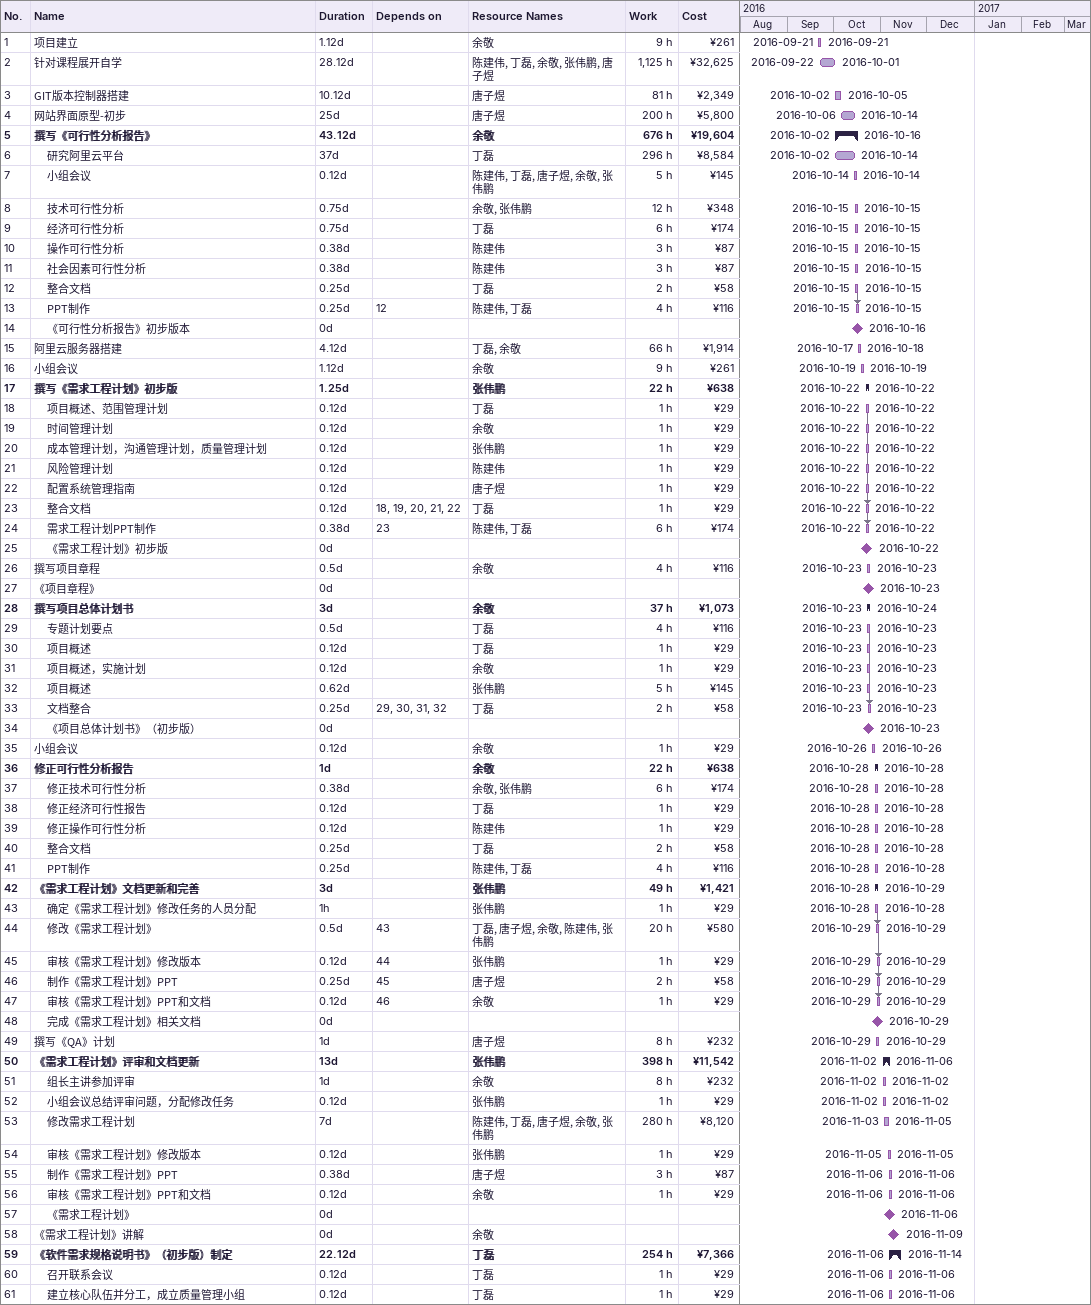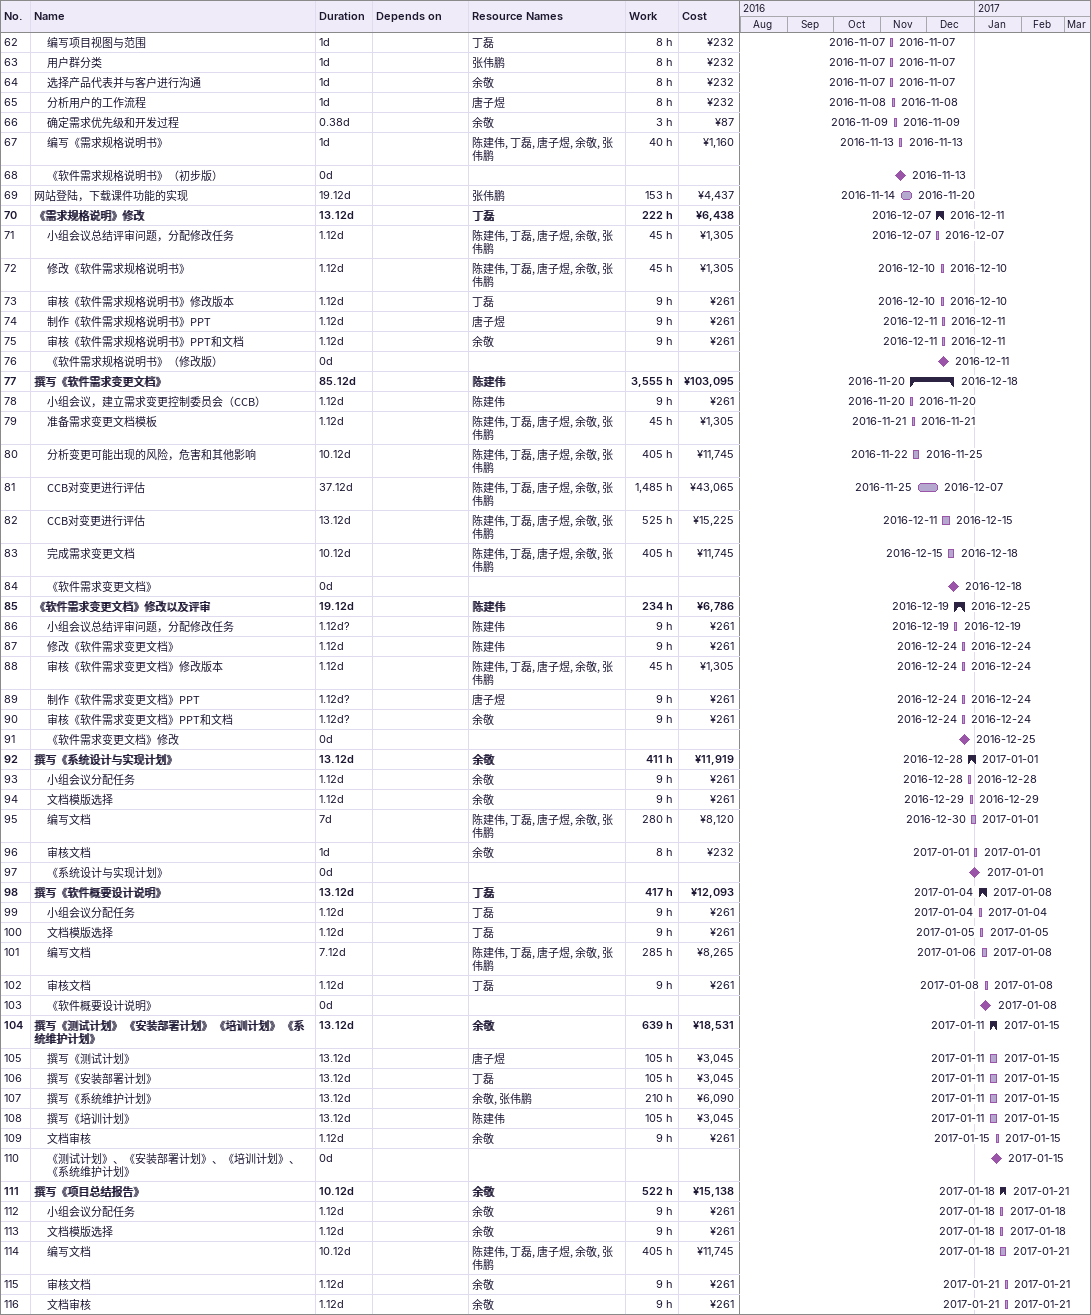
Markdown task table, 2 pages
| ID | Level | Task | Duration | Start | Finish | Predecessors | Resources | Work (h) | Cost (¥) |
|---|---|---|---|---|---|---|---|---|---|
| 1 | 1 | 项目建立 | 1.12d | 2016-09-21 | 2016-09-21 |  | 余敬 | 9 | 261 |
| 2 | 1 | 针对课程展开自学 | 28.12d | 2016-09-22 | 2016-10-01 |  | 陈建伟, 丁磊, 余敬, 张伟鹏, 唐子煜 | 1125 | 32625 |
| 3 | 1 | GIT版本控制器搭建 | 10.12d | 2016-10-02 | 2016-10-05 |  | 唐子煜 | 81 | 2349 |
| 4 | 1 | 网站界面原型-初步 | 25d | 2016-10-06 | 2016-10-14 |  | 唐子煜 | 200 | 5800 |
| 5 | 1 | **撰写《可行性分析报告》** | 43.12d | 2016-10-02 | 2016-10-16 |  | 余敬 | 676 | 19604 |
| 6 | 2 | 研究阿里云平台 | 37d | 2016-10-02 | 2016-10-14 |  | 丁磊 | 296 | 8584 |
| 7 | 2 | 小组会议 | 0.12d | 2016-10-14 | 2016-10-14 |  | 陈建伟, 丁磊, 唐子煜, 余敬, 张伟鹏 | 5 | 145 |
| 8 | 2 | 技术可行性分析 | 0.75d | 2016-10-15 | 2016-10-15 |  | 余敬, 张伟鹏 | 12 | 348 |
| 9 | 2 | 经济可行性分析 | 0.75d | 2016-10-15 | 2016-10-15 |  | 丁磊 | 6 | 174 |
| 10 | 2 | 操作可行性分析 | 0.38d | 2016-10-15 | 2016-10-15 |  | 陈建伟 | 3 | 87 |
| 11 | 2 | 社会因素可行性分析 | 0.38d | 2016-10-15 | 2016-10-15 |  | 陈建伟 | 3 | 87 |
| 12 | 2 | 整合文档 | 0.25d | 2016-10-15 | 2016-10-15 |  | 丁磊 | 2 | 58 |
| 13 | 2 | PPT制作 | 0.25d | 2016-10-15 | 2016-10-15 | 12 | 陈建伟, 丁磊 | 4 | 116 |
| 14 | 2 | 《可行性分析报告》初步版本 | 0d | 2016-10-16 | 2016-10-16 |  |  |  |  |
| 15 | 1 | 阿里云服务器搭建 | 4.12d | 2016-10-17 | 2016-10-18 |  | 丁磊, 余敬 | 66 | 1914 |
| 16 | 1 | 小组会议 | 1.12d | 2016-10-19 | 2016-10-19 |  | 余敬 | 9 | 261 |
| 17 | 1 | **撰写《需求工程计划》初步版** | 1.25d | 2016-10-22 | 2016-10-22 |  | 张伟鹏 | 22 | 638 |
| 18 | 2 | 项目概述、范围管理计划 | 0.12d | 2016-10-22 | 2016-10-22 |  | 丁磊 | 1 | 29 |
| 19 | 2 | 时间管理计划 | 0.12d | 2016-10-22 | 2016-10-22 |  | 余敬 | 1 | 29 |
| 20 | 2 | 成本管理计划，沟通管理计划，质量管理计划 | 0.12d | 2016-10-22 | 2016-10-22 |  | 张伟鹏 | 1 | 29 |
| 21 | 2 | 风险管理计划 | 0.12d | 2016-10-22 | 2016-10-22 |  | 陈建伟 | 1 | 29 |
| 22 | 2 | 配置系统管理指南 | 0.12d | 2016-10-22 | 2016-10-22 |  | 唐子煜 | 1 | 29 |
| 23 | 2 | 整合文档 | 0.12d | 2016-10-22 | 2016-10-22 | 18, 19, 20, 21, 22 | 丁磊 | 1 | 29 |
| 24 | 2 | 需求工程计划PPT制作 | 0.38d | 2016-10-22 | 2016-10-22 | 23 | 陈建伟, 丁磊 | 6 | 174 |
| 25 | 2 | 《需求工程计划》初步版 | 0d | 2016-10-22 | 2016-10-22 |  |  |  |  |
| 26 | 1 | 撰写项目章程 | 0.5d | 2016-10-23 | 2016-10-23 |  | 余敬 | 4 | 116 |
| 27 | 1 | 《项目章程》 | 0d | 2016-10-23 | 2016-10-23 |  |  |  |  |
| 28 | 1 | **撰写项目总体计划书** | 3d | 2016-10-23 | 2016-10-24 |  | 余敬 | 37 | 1073 |
| 29 | 2 | 专题计划要点 | 0.5d | 2016-10-23 | 2016-10-23 |  | 丁磊 | 4 | 116 |
| 30 | 2 | 项目概述 | 0.12d | 2016-10-23 | 2016-10-23 |  | 丁磊 | 1 | 29 |
| 31 | 2 | 项目概述，实施计划 | 0.12d | 2016-10-23 | 2016-10-23 |  | 余敬 | 1 | 29 |
| 32 | 2 | 项目概述 | 0.62d | 2016-10-23 | 2016-10-23 |  | 张伟鹏 | 5 | 145 |
| 33 | 2 | 文档整合 | 0.25d | 2016-10-23 | 2016-10-23 | 29, 30, 31, 32 | 丁磊 | 2 | 58 |
| 34 | 2 | 《项目总体计划书》（初步版） | 0d | 2016-10-23 | 2016-10-23 |  |  |  |  |
| 35 | 1 | 小组会议 | 0.12d | 2016-10-26 | 2016-10-26 |  | 余敬 | 1 | 29 |
| 36 | 1 | **修正可行性分析报告** | 1d | 2016-10-28 | 2016-10-28 |  | 余敬 | 22 | 638 |
| 37 | 2 | 修正技术可行性分析 | 0.38d | 2016-10-28 | 2016-10-28 |  | 余敬, 张伟鹏 | 6 | 174 |
| 38 | 2 | 修正经济可行性报告 | 0.12d | 2016-10-28 | 2016-10-28 |  | 丁磊 | 1 | 29 |
| 39 | 2 | 修正操作可行性分析 | 0.12d | 2016-10-28 | 2016-10-28 |  | 陈建伟 | 1 | 29 |
| 40 | 2 | 整合文档 | 0.25d | 2016-10-28 | 2016-10-28 |  | 丁磊 | 2 | 58 |
| 41 | 2 | PPT制作 | 0.25d | 2016-10-28 | 2016-10-28 |  | 陈建伟, 丁磊 | 4 | 116 |
| 42 | 1 | **《需求工程计划》文档更新和完善** | 3d | 2016-10-28 | 2016-10-29 |  | 张伟鹏 | 49 | 1421 |
| 43 | 2 | 确定《需求工程计划》修改任务的人员分配 | 1h | 2016-10-28 | 2016-10-28 |  | 张伟鹏 | 1 | 29 |
| 44 | 2 | 修改《需求工程计划》 | 0.5d | 2016-10-29 | 2016-10-29 | 43 | 丁磊, 唐子煜, 余敬, 陈建伟, 张伟鹏 | 20 | 580 |
| 45 | 2 | 审核《需求工程计划》修改版本 | 0.12d | 2016-10-29 | 2016-10-29 | 44 | 张伟鹏 | 1 | 29 |
| 46 | 2 | 制作《需求工程计划》PPT | 0.25d | 2016-10-29 | 2016-10-29 | 45 | 唐子煜 | 2 | 58 |
| 47 | 2 | 审核《需求工程计划》PPT和文档 | 0.12d | 2016-10-29 | 2016-10-29 | 46 | 余敬 | 1 | 29 |
| 48 | 2 | 完成《需求工程计划》相关文档 | 0d | 2016-10-29 | 2016-10-29 |  |  |  |  |
| 49 | 1 | 撰写《QA》计划 | 1d | 2016-10-29 | 2016-10-29 |  | 唐子煜 | 8 | 232 |
| 50 | 1 | **《需求工程计划》评审和文档更新** | 13d | 2016-11-02 | 2016-11-06 |  | 张伟鹏 | 398 | 11542 |
| 51 | 2 | 组长主讲参加评审 | 1d | 2016-11-02 | 2016-11-02 |  | 余敬 | 8 | 232 |
| 52 | 2 | 小组会议总结评审问题，分配修改任务 | 0.12d | 2016-11-02 | 2016-11-02 |  | 张伟鹏 | 1 | 29 |
| 53 | 2 | 修改需求工程计划 | 7d | 2016-11-03 | 2016-11-05 |  | 陈建伟, 丁磊, 唐子煜, 余敬, 张伟鹏 | 280 | 8120 |
| 54 | 2 | 审核《需求工程计划》修改版本 | 0.12d | 2016-11-05 | 2016-11-05 |  | 张伟鹏 | 1 | 29 |
| 55 | 2 | 制作《需求工程计划》PPT | 0.38d | 2016-11-06 | 2016-11-06 |  | 唐子煜 | 3 | 87 |
| 56 | 2 | 审核《需求工程计划》PPT和文档 | 0.12d | 2016-11-06 | 2016-11-06 |  | 余敬 | 1 | 29 |
| 57 | 2 | 《需求工程计划》 | 0d | 2016-11-06 | 2016-11-06 |  |  |  |  |
| 58 | 1 | 《需求工程计划》讲解 | 0d | 2016-11-09 | 2016-11-09 |  | 余敬 |  |  |
| 59 | 1 | **《软件需求规格说明书》（初步版）制定** | 22.12d | 2016-11-06 | 2016-11-14 |  | 丁磊 | 254 | 7366 |
| 60 | 2 | 召开联系会议 | 0.12d | 2016-11-06 | 2016-11-06 |  | 丁磊 | 1 | 29 |
| 61 | 2 | 建立核心队伍并分工，成立质量管理小组 | 0.12d | 2016-11-06 | 2016-11-06 |  | 丁磊 | 1 | 29 |
| 62 | 2 | 编写项目视图与范围 | 1d | 2016-11-07 | 2016-11-07 |  | 丁磊 | 8 | 232 |
| 63 | 2 | 用户群分类 | 1d | 2016-11-07 | 2016-11-07 |  | 张伟鹏 | 8 | 232 |
| 64 | 2 | 选择产品代表并与客户进行沟通 | 1d | 2016-11-07 | 2016-11-07 |  | 余敬 | 8 | 232 |
| 65 | 2 | 分析用户的工作流程 | 1d | 2016-11-08 | 2016-11-08 |  | 唐子煜 | 8 | 232 |
| 66 | 2 | 确定需求优先级和开发过程 | 0.38d | 2016-11-09 | 2016-11-09 |  | 余敬 | 3 | 87 |
| 67 | 2 | 编写《需求规格说明书》 | 1d | 2016-11-13 | 2016-11-13 |  | 陈建伟, 丁磊, 唐子煜, 余敬, 张伟鹏 | 40 | 1160 |
| 68 | 2 | 《软件需求规格说明书》（初步版） | 0d | 2016-11-13 | 2016-11-13 |  |  |  |  |
| 69 | 1 | 网站登陆，下载课件功能的实现 | 19.12d | 2016-11-14 | 2016-11-20 |  | 张伟鹏 | 153 | 4437 |
| 70 | 1 | **《需求规格说明》修改** | 13.12d | 2016-12-07 | 2016-12-11 |  | 丁磊 | 222 | 6438 |
| 71 | 2 | 小组会议总结评审问题，分配修改任务 | 1.12d | 2016-12-07 | 2016-12-07 |  | 陈建伟, 丁磊, 唐子煜, 余敬, 张伟鹏 | 45 | 1305 |
| 72 | 2 | 修改《软件需求规格说明书》 | 1.12d | 2016-12-10 | 2016-12-10 |  | 陈建伟, 丁磊, 唐子煜, 余敬, 张伟鹏 | 45 | 1305 |
| 73 | 2 | 审核《软件需求规格说明书》修改版本 | 1.12d | 2016-12-10 | 2016-12-10 |  | 丁磊 | 9 | 261 |
| 74 | 2 | 制作《软件需求规格说明书》PPT | 1.12d | 2016-12-11 | 2016-12-11 |  | 唐子煜 | 9 | 261 |
| 75 | 2 | 审核《软件需求规格说明书》PPT和文档 | 1.12d | 2016-12-11 | 2016-12-11 |  | 余敬 | 9 | 261 |
| 76 | 2 | 《软件需求规格说明书》（修改版） | 0d | 2016-12-11 | 2016-12-11 |  |  |  |  |
| 77 | 1 | **撰写《软件需求变更文档》** | 85.12d | 2016-11-20 | 2016-12-18 |  | 陈建伟 | 3555 | 103095 |
| 78 | 2 | 小组会议，建立需求变更控制委员会（CCB） | 1.12d | 2016-11-20 | 2016-11-20 |  | 陈建伟 | 9 | 261 |
| 79 | 2 | 准备需求变更文档模板 | 1.12d | 2016-11-21 | 2016-11-21 |  | 陈建伟, 丁磊, 唐子煜, 余敬, 张伟鹏 | 45 | 1305 |
| 80 | 2 | 分析变更可能出现的风险，危害和其他影响 | 10.12d | 2016-11-22 | 2016-11-25 |  | 陈建伟, 丁磊, 唐子煜, 余敬, 张伟鹏 | 405 | 11745 |
| 81 | 2 | CCB对变更进行评估 | 37.12d | 2016-11-25 | 2016-12-07 |  | 陈建伟, 丁磊, 唐子煜, 余敬, 张伟鹏 | 1485 | 43065 |
| 82 | 2 | CCB对变更进行评估 | 13.12d | 2016-12-11 | 2016-12-15 |  | 陈建伟, 丁磊, 唐子煜, 余敬, 张伟鹏 | 525 | 15225 |
| 83 | 2 | 完成需求变更文档 | 10.12d | 2016-12-15 | 2016-12-18 |  | 陈建伟, 丁磊, 唐子煜, 余敬, 张伟鹏 | 405 | 11745 |
| 84 | 2 | 《软件需求变更文档》 | 0d | 2016-12-18 | 2016-12-18 |  |  |  |  |
| 85 | 1 | **《软件需求变更文档》修改以及评审** | 19.12d | 2016-12-19 | 2016-12-25 |  | 陈建伟 | 234 | 6786 |
| 86 | 2 | 小组会议总结评审问题，分配修改任务 | 1.12d? | 2016-12-19 | 2016-12-19 |  | 陈建伟 | 9 | 261 |
| 87 | 2 | 修改《软件需求变更文档》 | 1.12d | 2016-12-24 | 2016-12-24 |  | 陈建伟 | 9 | 261 |
| 88 | 2 | 审核《软件需求变更文档》修改版本 | 1.12d | 2016-12-24 | 2016-12-24 |  | 陈建伟, 丁磊, 唐子煜, 余敬, 张伟鹏 | 45 | 1305 |
| 89 | 2 | 制作《软件需求变更文档》PPT | 1.12d? | 2016-12-24 | 2016-12-24 |  | 唐子煜 | 9 | 261 |
| 90 | 2 | 审核《软件需求变更文档》PPT和文档 | 1.12d? | 2016-12-24 | 2016-12-24 |  | 余敬 | 9 | 261 |
| 91 | 2 | 《软件需求变更文档》修改 | 0d | 2016-12-25 | 2016-12-25 |  |  |  |  |
| 92 | 1 | **撰写《系统设计与实现计划》** | 13.12d | 2016-12-28 | 2017-01-01 |  | 余敬 | 411 | 11919 |
| 93 | 2 | 小组会议分配任务 | 1.12d | 2016-12-28 | 2016-12-28 |  | 余敬 | 9 | 261 |
| 94 | 2 | 文档模版选择 | 1.12d | 2016-12-29 | 2016-12-29 |  | 余敬 | 9 | 261 |
| 95 | 2 | 编写文档 | 7d | 2016-12-30 | 2017-01-01 |  | 陈建伟, 丁磊, 唐子煜, 余敬, 张伟鹏 | 280 | 8120 |
| 96 | 2 | 审核文档 | 1d | 2017-01-01 | 2017-01-01 |  | 余敬 | 8 | 232 |
| 97 | 2 | 《系统设计与实现计划》 | 0d | 2017-01-01 | 2017-01-01 |  |  |  |  |
| 98 | 1 | **撰写《软件概要设计说明》** | 13.12d | 2017-01-04 | 2017-01-08 |  | 丁磊 | 417 | 12093 |
| 99 | 2 | 小组会议分配任务 | 1.12d | 2017-01-04 | 2017-01-04 |  | 丁磊 | 9 | 261 |
| 100 | 2 | 文档模版选择 | 1.12d | 2017-01-05 | 2017-01-05 |  | 丁磊 | 9 | 261 |
| 101 | 2 | 编写文档 | 7.12d | 2017-01-06 | 2017-01-08 |  | 陈建伟, 丁磊, 唐子煜, 余敬, 张伟鹏 | 285 | 8265 |
| 102 | 2 | 审核文档 | 1.12d | 2017-01-08 | 2017-01-08 |  | 丁磊 | 9 | 261 |
| 103 | 2 | 《软件概要设计说明》 | 0d | 2017-01-08 | 2017-01-08 |  |  |  |  |
| 104 | 1 | **撰写《测试计划》 《安装部署计划》 《培训计划》 《系统维护计划》** | 13.12d | 2017-01-11 | 2017-01-15 |  | 余敬 | 639 | 18531 |
| 105 | 2 | 撰写《测试计划》 | 13.12d | 2017-01-11 | 2017-01-15 |  | 唐子煜 | 105 | 3045 |
| 106 | 2 | 撰写《安装部署计划》 | 13.12d | 2017-01-11 | 2017-01-15 |  | 丁磊 | 105 | 3045 |
| 107 | 2 | 撰写《系统维护计划》 | 13.12d | 2017-01-11 | 2017-01-15 |  | 余敬, 张伟鹏 | 210 | 6090 |
| 108 | 2 | 撰写《培训计划》 | 13.12d | 2017-01-11 | 2017-01-15 |  | 陈建伟 | 105 | 3045 |
| 109 | 2 | 文档审核 | 1.12d | 2017-01-15 | 2017-01-15 |  | 余敬 | 9 | 261 |
| 110 | 2 | 《测试计划》、《安装部署计划》、《培训计划》、《系统维护计划》 | 0d | 2017-01-15 | 2017-01-15 |  |  |  |  |
| 111 | 1 | **撰写《项目总结报告》** | 10.12d | 2017-01-18 | 2017-01-21 |  | 余敬 | 522 | 15138 |
| 112 | 2 | 小组会议分配任务 | 1.12d | 2017-01-18 | 2017-01-18 |  | 余敬 | 9 | 261 |
| 113 | 2 | 文档模版选择 | 1.12d | 2017-01-18 | 2017-01-18 |  | 余敬 | 9 | 261 |
| 114 | 2 | 编写文档 | 10.12d | 2017-01-18 | 2017-01-21 |  | 陈建伟, 丁磊, 唐子煜, 余敬, 张伟鹏 | 405 | 11745 |
| 115 | 2 | 审核文档 | 1.12d | 2017-01-21 | 2017-01-21 |  | 余敬 | 9 | 261 |
| 116 | 2 | 文档审核 | 1.12d | 2017-01-21 | 2017-01-21 |  | 余敬 | 9 | 261 |
